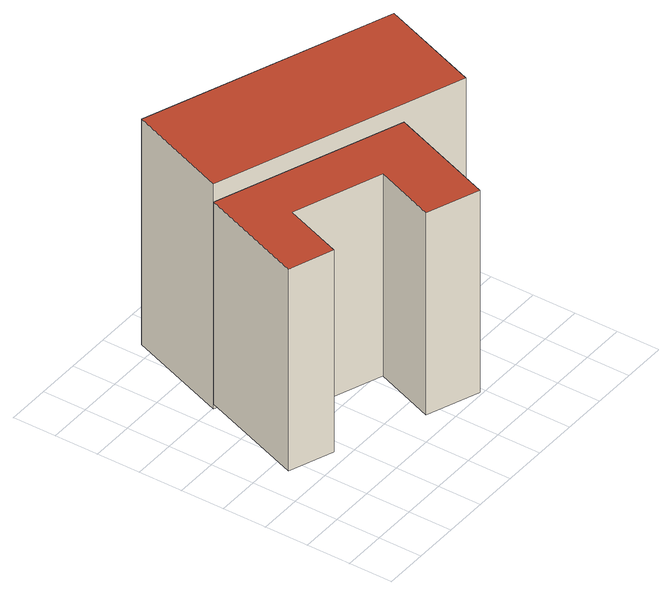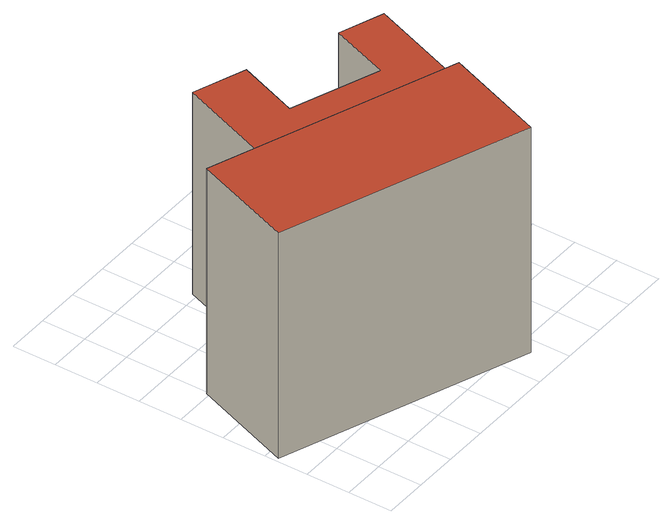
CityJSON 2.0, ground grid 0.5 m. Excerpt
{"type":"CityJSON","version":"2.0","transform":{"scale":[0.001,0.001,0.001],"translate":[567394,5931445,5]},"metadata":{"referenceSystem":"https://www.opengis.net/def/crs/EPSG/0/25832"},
"CityObjects":{
"building1":{"type":"Building","attributes":{"Grundfläche 2D":"2.130897","Grundhöhe NN":"5.566"},"geometry":[{"type":"Solid","lod":"3","boundaries":[[[[0,1,2,3,4,5,6,7]],[[8,9,3,2]],[[9,10,4,3]],[[10,11,5,4]],[[11,12,6,5]],[[12,13,7,6]],[[13,14,0,7]],[[14,15,1,0]],[[15,8,2,1]],[[11,10,9,8,15,14,13,12]]]],"semantics":{"surfaces":[{"type":"RoofSurface"},{"type":"WallSurface"},{"type":"GroundSurface"}],"values":[[0,1,1,1,1,1,1,1,1,2]]}}]},
"building2":{"type":"Building","attributes":{"Grundfläche 2D":"3.683001","Grundhöhe NN":"5.504"},"geometry":[{"type":"Solid","lod":"3","boundaries":[[[[16,17,18,19]],[[17,16,20,21]],[[18,17,21,22]],[[19,18,22,23]],[[16,19,23,20]],[[21,20,23,22]]]],"semantics":{"surfaces":[{"type":"RoofSurface"},{"type":"WallSurface"},{"type":"GroundSurface"}],"values":[[0,1,1,1,1,2]]}}]}
},
"vertices":[
[2385,485,3054],[2841,1715,3054],[738,2495,3054],[290,1287,3054],[796,1100,3054],[1048,1779,3054],[2049,1407,3054],[1789,706,3054],[738,2495,566],[290,1287,566],[796,1100,566],[1048,1779,566],[2049,1407,566],[1789,706,566],[2385,485,566],[2841,1715,566],
[1169,3658,3279],[738,2495,3279],[3523,1462,3279],[3954,2624,3279],[1169,3658,504],[738,2495,504],[3523,1462,504],[3954,2624,504]
]}
